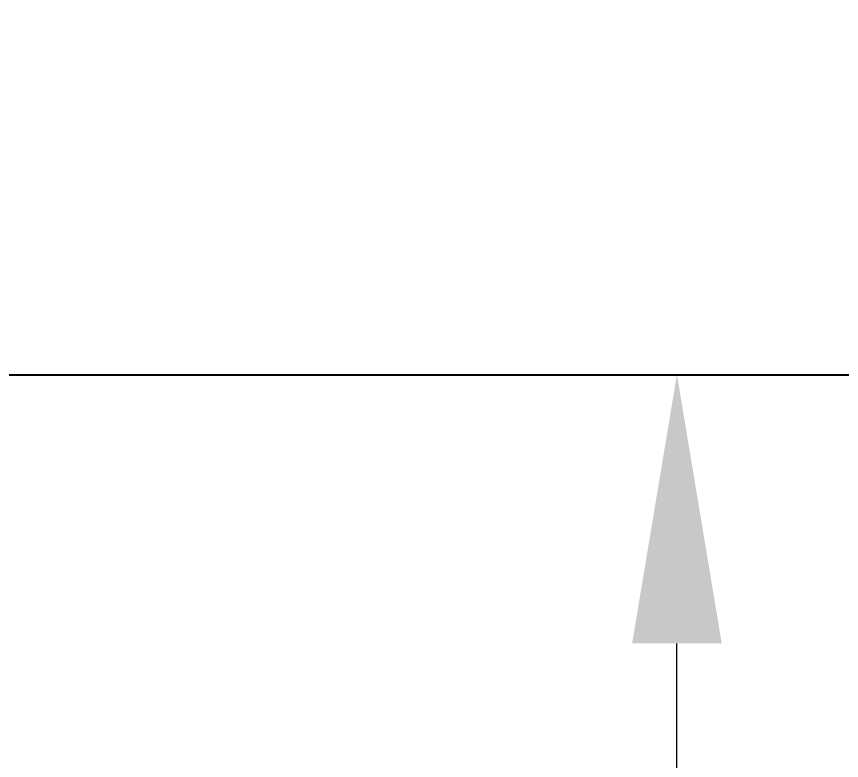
# Model space of a CAD drawing. Header units: millimetres. Extents: x -46397 to 283259, y -8690 to 23983.
# Drawn here: x -33582.1 to -33305.8, y 4983.7 to 5232.9 of the extents above; entities that cross this region are included whole.
import ezdxf
from ezdxf import colors
from ezdxf.entities.mleader import LeaderData, LeaderLine
from ezdxf.enums import TextEntityAlignment as Align
from ezdxf.math import Vec2, Vec3

# ---------------------------------------------------------------- set-up
doc = ezdxf.new("R2010")
doc.units = ezdxf.units.MM
doc.layers.get('Defpoints').update_dxf_attribs({"lineweight": 0})
for name, color, linetype, lineweight in [('0-Dim', 7, 'Continuous', 0), ('Long_AM_Visible', 30, 'Continuous', 25), ('PHANTOM 2', 8, 'Continuous', 0)]:
    doc.layers.add(name, color=color, linetype=linetype, lineweight=lineweight)
doc.styles.add('GHI CHÚ 1', font='isocp_IV25.ttf', dxfattribs={"width": 0.8})
doc.styles.add('Long_Text', font='isocp.shx', dxfattribs={"width": 0.7})
doc.styles.get("Standard").update_dxf_attribs({"font": 'isocp.shx', "width": 0.8})
doc.dimstyles.new('1-30SCALE', dxfattribs={"dimtxt": 75, "dimasz": 75, "dimexe": 37.5, "dimexo": 30, "dimgap": 30, "dimtad": 1, "dimtoh": 1, "dimdec": 0, "dimdsep": 46, "dimtxsty": 'GHI CHÚ 1', "dimcen": 0.09, "dimclrd": 256, "dimclre": 256, "dimclrt": 2, "dimadec": 0, "dimazin": 0, "dimtfac": 1, "dimtdec": 0, "dimtofl": 0, "dimtmove": 0, "dimatfit": 3, "dimfxl": 1, "dimlwd": 0, "dimlwe": 0, "dimarcsym": 0})

# ---------------------------------------------------------------- blocks, each defined once
blk = doc.blocks.new('_TagCircle')
at = {"color": 0, "linetype": 'ByBlock', "lineweight": -2, "transparency": 16777216}
blk.add_circle((0, 0), 4, dxfattribs=at)
at = {"layer": 'Long_AM_Visible', "color": 0, "transparency": 16777216, "style": 'Long_Text'}
blk.add_attdef('TAGNUMBER', text='', height=3, dxfattribs=at).set_placement((0, -1.5), align=Align.CENTER)
blk = doc.blocks.new('_Open30')
at = {"color": 0, "linetype": 'ByBlock', "lineweight": -2}
for p, q in [((-1, 0.2679), (0, 0)), ((0, 0), (-1, -0.2679)), ((0, 0), (-1, 0))]:
    blk.add_line(p, q, dxfattribs=at)
blk = doc.blocks.new('*D1592')
at = {"layer": 'Defpoints', "color": 0, "transparency": 16777216}
for p in [(-33903.75, 5112.9, -1.5), (-33360.88, 5112.9), (-33737.36, 4272.9, -1.5)]:
    blk.add_point(p, dxfattribs=at)
at = {"layer": 'PHANTOM 2', "linetype": 'Continuous', "lineweight": 0, "transparency": 16777216}
for p, q in [((-33873.75, 5112.9), (-33330.88, 5112.9)), ((-33360.88, 4362.9), (-33360.88, 5022.9)), ((-33707.36, 4272.9), (-33330.88, 4272.9))]:
    blk.add_line(p, q, dxfattribs=at)
at = {"layer": 'PHANTOM 2', "transparency": 16777216}
for points in [[(-33375.88, 5022.9), (-33345.88, 5022.9), (-33360.88, 5112.9)], [(-33375.88, 4362.9), (-33345.88, 4362.9), (-33360.88, 4272.9)]]:
    blk.add_solid(points, dxfattribs=at)
at = {"layer": 'PHANTOM 2', "color": 2, "transparency": 16777216, "insert": (-33438.38, 4692.9), "char_height": 95, "attachment_point": 5, "rotation": 90, "style": 'GHI CHÚ 1'}
blk.add_mtext('840', dxfattribs=at)

msp = doc.modelspace()

# ---------------------------------------------------------------- dimensions: what is measured, and where the dimension line sits
at = {"layer": 'PHANTOM 2'}
dim = msp.add_linear_dim(base=(-33360.88, 5112.9), p1=(-33737.36, 4272.9, -1.5), p2=(-33903.75, 5112.9, -1.5), angle=90, dimstyle='1-30SCALE', override={"dimtxt": 95, "dimasz": 90, "dimexe": 30, "dimtmove": 1}, dxfattribs=at)
dim.commit()
dim.dimension.update_dxf_attribs({"geometry": '*D1592', "text_midpoint": (-33438.38, 4692.9)})

# ---------------------------------------------------------------- leaders
at = {"layer": '0-Dim', "color": 6}
ml = msp.add_multileader_block('Standard', dxfattribs=at)
ml.set_content('_TagCircle', color=6, scale=-30)
ml.set_attribute('TAGNUMBER', 'N12', width=0)
ml.set_leader_properties(color=5)
ml.set_arrow_properties(name='OPEN30')
ml.build(insert=Vec2(0, 0))
ml.multileader.update_dxf_attribs({"has_dogleg": 0, "text_left_attachment_type": 6, "text_right_attachment_type": 6, "dogleg_length": 0.36, "arrow_head_size": 60, "block_connection_type": 1})
ctx = ml.context
ctx.base_point, ctx.char_height, ctx.arrow_head_size, ctx.landing_gap_size, ctx.plane_origin = Vec3(-33068.2, 5112.9, -1.5), 56, 60, 1.4, Vec3(-33747.55, 4991.25, -1.5)
ctx.left_attachment, ctx.right_attachment, ctx.text_align_type, ctx.attachment_type = 6, 6, 2, 1
notes = []
notes.append((ctx, [(0, (1, 1, 0), (-33068.56, 5112.9, -1.5), (1, 0), 0.36, [(0, [(-33903.75, 5112.9, -1.5)], 0, [])])]))
ctx.block.insert, ctx.block.scale = Vec3(-33068.2, 5112.9, -1.5), Vec3(-30, 30, 30)
for ctx, leaders in notes:
    for number, flags, end, landing, length, lines in leaders:
        leader = LeaderData()
        leader.index, (leader.has_last_leader_line, leader.has_dogleg_vector, leader.attachment_direction) = number, flags
        leader.last_leader_point, leader.dogleg_vector, leader.dogleg_length = Vec3(end), Vec3(landing), length
        for number, points, colour, breaks in lines:
            line = LeaderLine()
            line.index, line.vertices, line.color, line.breaks = number, Vec3.list(points), colors.encode_raw_color(colour), breaks
            leader.lines.append(line)
        ctx.leaders.append(leader)

doc.saveas('drawing.dxf')
